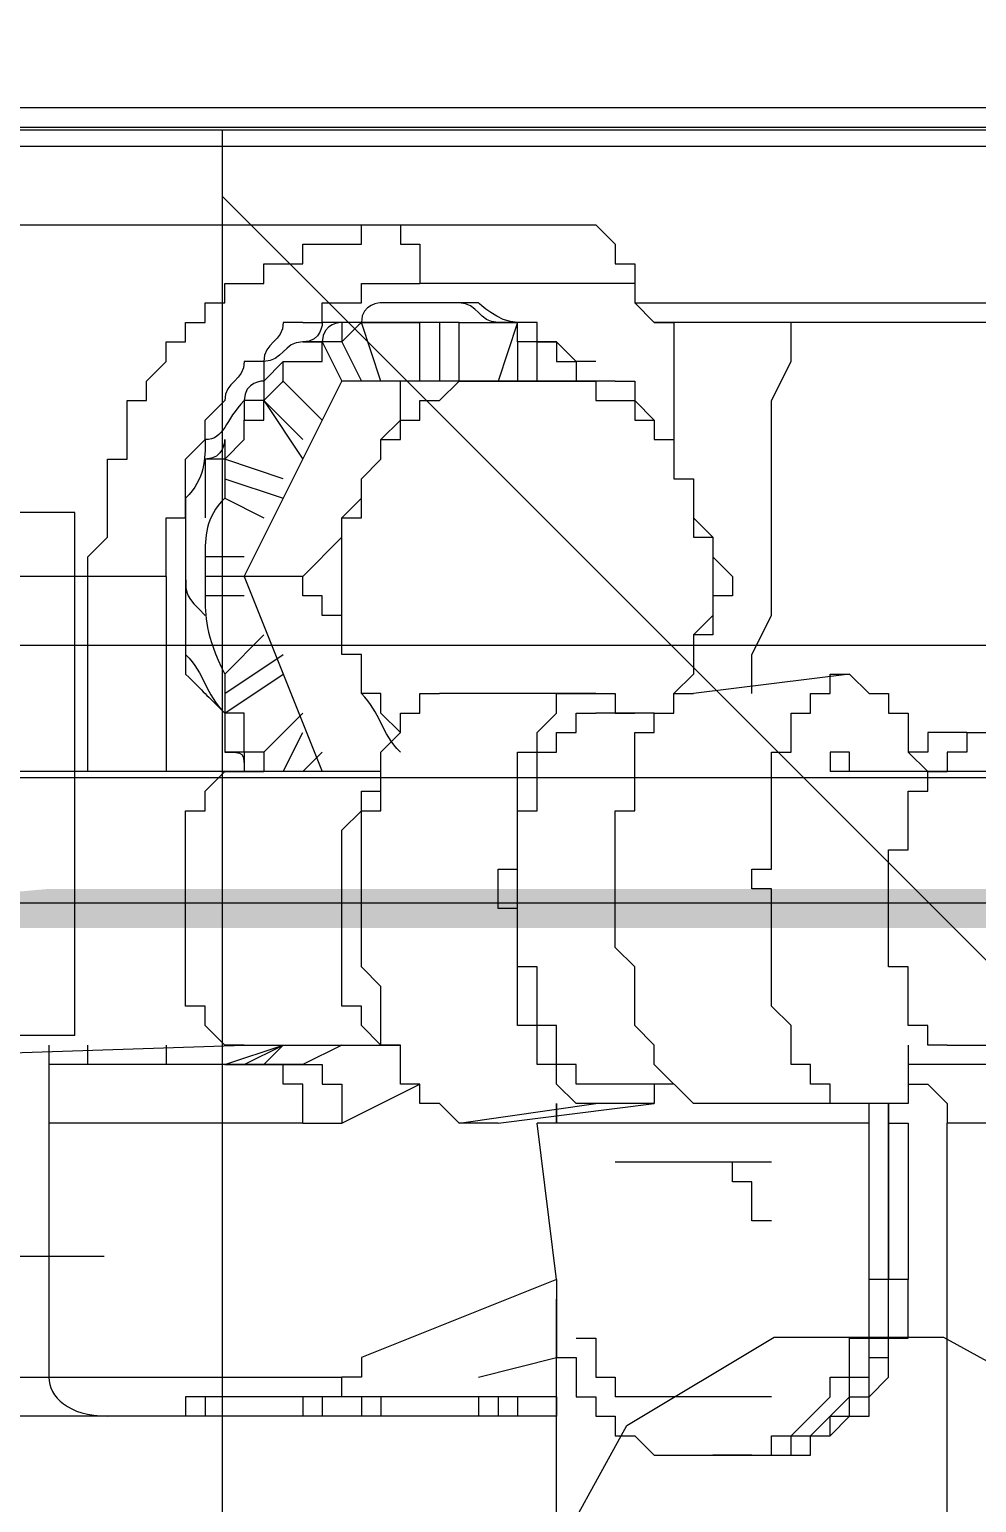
# Model space of a CAD drawing. Header units: millimetres. Extents: x 25083 to 52777, y 24772 to 45779.
# Drawn here: x 38434.4 to 38452.41, y 33579.87 to 33607.87 of the extents above; entities that cross this region are included whole.
import ezdxf

# ---------------------------------------------------------------- set-up
doc = ezdxf.new("R2010")
doc.units = ezdxf.units.MM
doc.layers.add('小车', color=7, linetype='Continuous')
doc.styles.get("Standard").update_dxf_attribs({"font": ''})
doc.styles.get('Standard').set_extended_font_data('SimSun')
doc.dimstyles.new('15', dxfattribs={"dimtxt": 15, "dimasz": 10, "dimexe": 2, "dimexo": 1, "dimgap": 1, "dimtad": 1, "dimdsep": 46, "dimtxsty": 'Standard', "dimcen": 2.5, "dimadec": 0, "dimazin": 0, "dimtfac": 1, "dimtmove": 2, "dimatfit": 3, "dimfxl": 1, "dimtolj": 1, "dimarcsym": 0})
doc.dimstyles.new('ISO-25', dxfattribs={"dimtxt": 2.5, "dimasz": 2.5, "dimexe": 1.25, "dimexo": 0.625, "dimtad": 1, "dimtxsty": 'Standard', "dimcen": 2.5, "dimadec": 0, "dimazin": 0, "dimtfac": 1, "dimtmove": 0, "dimatfit": 3, "dimfxl": 1, "dimarcsym": 0})

# ---------------------------------------------------------------- blocks, each defined once
blk = doc.blocks.new('*D925')
at = {"color": 0, "lineweight": -2}
for p, q in [((29677.862, 34881.662), (29677.862, 32448.293)), ((40733.017, 34757.645), (40733.017, 32448.293)), ((29680.362, 32449.543), (40730.517, 32449.543))]:
    blk.add_line(p, q, dxfattribs=at)
at = {"color": 0}
for points in [[(29680.362, 32449.96), (29680.362, 32449.127), (29677.862, 32449.543)], [(40730.517, 32449.127), (40730.517, 32449.96), (40733.017, 32449.543)]]:
    blk.add_solid(points, dxfattribs=at)
at = {"layer": 'DEFPOINTS', "color": 0}
for p in [(29677.862, 34882.287), (40733.017, 34758.27), (40733.017, 32449.543)]:
    blk.add_point(p, dxfattribs=at)
at = {"color": 0, "insert": (35205.439, 32451.628), "char_height": 2.5, "attachment_point": 5}
blk.add_mtext('11055,15', dxfattribs=at)
blk = doc.blocks.new('zw$D2F4')
h = blk.add_hatch(color=7)
edge = h.paths.add_edge_path(flags=0)
edge.add_spline(control_points=[(412.208, 1052.431), (412.208, 1052.431), (412.208, 1056.145), (412.208, 1056.145), (412.208, 1056.145), (411.837, 1060.23), (411.837, 1060.23), (411.837, 1060.23), (411.837, 1063.201), (411.837, 1063.201), (411.837, 1063.201), (411.466, 1063.201), (411.466, 1063.201), (411.466, 1063.201), (411.466, 1052.431), (411.466, 1052.431), (411.466, 1052.431), (412.208, 1052.431), (412.208, 1052.431), (412.208, 1052.431), (412.208, 1052.431), (412.208, 1052.431)], knot_values=[0, 0, 0, 0, 1, 1, 1, 2, 2, 2, 3, 3, 3, 4, 4, 4, 5, 5, 5, 6, 6, 6, 7, 7, 7, 7], degree=3, periodic=0)
edge = h.paths.add_edge_path(flags=0)
edge.add_spline(control_points=[(411.466, 1073.97), (411.466, 1073.97), (411.466, 1078.798), (411.466, 1078.798), (411.466, 1078.798), (410.723, 1088.453), (410.723, 1088.453), (410.723, 1088.453), (410.723, 1096.252), (410.723, 1096.252), (410.723, 1096.252), (410.352, 1098.851), (410.352, 1098.851), (410.352, 1098.851), (410.352, 1101.079), (410.352, 1101.079), (410.352, 1101.079), (409.98, 1101.079), (409.98, 1101.079), (409.98, 1101.079), (409.98, 1096.252), (409.98, 1096.252), (409.98, 1096.252), (410.352, 1092.91), (410.352, 1092.91), (410.352, 1092.91), (410.352, 1088.453), (410.352, 1088.453), (410.352, 1088.453), (410.723, 1083.626), (410.723, 1083.626), (410.723, 1083.626), (410.723, 1078.798), (410.723, 1078.798), (410.723, 1078.798), (411.094, 1074.713), (411.094, 1074.713), (411.094, 1074.713), (411.094, 1073.97), (411.094, 1073.97), (411.094, 1073.97), (411.466, 1073.97), (411.466, 1073.97), (411.466, 1073.97), (411.466, 1073.97), (411.466, 1073.97)], knot_values=[0, 0, 0, 0, 1, 1, 1, 2, 2, 2, 3, 3, 3, 4, 4, 4, 5, 5, 5, 6, 6, 6, 7, 7, 7, 8, 8, 8, 9, 9, 9, 10, 10, 10, 11, 11, 11, 12, 12, 12, 13, 13, 13, 14, 14, 14, 15, 15, 15, 15], degree=3, periodic=0)
h = blk.add_hatch(color=7)
h.dxf.hatch_style = 2
h.paths.add_polyline_path([(412.208, 1049.461), (412.208, 1052.431), (411.466, 1052.431), (411.466, 1049.461)])
h = blk.add_hatch(color=7)
h.dxf.hatch_style = 2
h.paths.add_polyline_path([(412.208, 1042.033), (412.208, 1049.461), (411.466, 1049.461), (411.466, 1042.033)])
h = blk.add_hatch(color=7)
h.dxf.hatch_style = 2
h.paths.add_polyline_path([(412.208, 1039.062), (412.208, 1042.033), (411.466, 1042.033), (411.466, 1039.062)])
h = blk.add_hatch(color=7)
edge = h.paths.add_edge_path(flags=0)
edge.add_spline(control_points=[(412.208, 988.929), (412.208, 988.929), (412.208, 999.698), (412.208, 999.698), (412.208, 999.698), (411.466, 999.698), (411.466, 999.698), (411.466, 999.698), (411.466, 988.929), (411.466, 988.929), (411.466, 988.929), (412.208, 988.929), (412.208, 988.929), (412.208, 988.929), (412.208, 988.929), (412.208, 988.929)], knot_values=[0, 0, 0, 0, 1, 1, 1, 2, 2, 2, 3, 3, 3, 4, 4, 4, 5, 5, 5, 5], degree=3, periodic=0)
edge = h.paths.add_edge_path(flags=0)
edge.add_spline(control_points=[(412.208, 1010.096), (412.208, 1010.096), (412.208, 1039.062), (412.208, 1039.062), (412.208, 1039.062), (411.466, 1039.062), (411.466, 1039.062), (411.466, 1039.062), (411.466, 1010.096), (411.466, 1010.096), (411.466, 1010.096), (412.208, 1010.096), (412.208, 1010.096), (412.208, 1010.096), (412.208, 1010.096), (412.208, 1010.096)], knot_values=[0, 0, 0, 0, 1, 1, 1, 2, 2, 2, 3, 3, 3, 4, 4, 4, 5, 5, 5, 5], degree=3, periodic=0)
at = {"color": 7, "lineweight": 5}
for points in [[(414.437, 1052.431), (414.437, 1063.572), (414.065, 1073.599), (413.694, 1082.511), (413.323, 1089.939), (412.951, 1096.252), (412.951, 1101.079)], [(424.835, 1065.058), (424.835, 1045.747)], [(408.866, 1063.572), (409.238, 1052.431)], [(426.32, 925.798), (426.32, 1061.715)], [(427.063, 1061.715), (427.063, 925.798)], [(426.691, 1061.344), (426.691, 926.169)], [(418.15, 1053.917), (418.15, 1060.601)], [(402.925, 1058.002), (402.925, 1050.575)], [(402.182, 1046.49), (402.182, 1057.259)], [(409.238, 1056.145), (402.925, 1056.145)], [(407.752, 1051.317), (407.752, 1056.145)], [(408.866, 1052.06), (408.866, 1056.145)], [(408.866, 1055.402), (409.238, 1055.402)], [(414.437, 1055.402), (418.15, 1055.402)], [(418.15, 1055.402), (418.522, 1055.402), (418.893, 1055.031), (420.378, 1055.031), (420.378, 1054.66), (421.492, 1054.66), (421.492, 1054.288), (421.864, 1054.288), (422.235, 1053.917), (422.607, 1053.917), (422.607, 1053.545), (422.978, 1053.545), (422.978, 1053.174), (423.349, 1053.174), (423.349, 1052.803), (423.721, 1052.803), (423.721, 1052.06), (424.092, 1052.06), (424.092, 1051.317), (424.463, 1051.317), (424.463, 1050.203), (424.835, 1050.203), (424.835, 1049.461)], [(409.238, 1053.917), (408.866, 1053.917)], [(418.15, 1053.917), (414.437, 1053.917)], [(418.15, 1053.917), (419.264, 1053.917), (419.264, 1053.545), (420.378, 1053.545), (420.75, 1053.174), (421.121, 1053.174), (421.492, 1052.803)], [(402.553, 1053.545), (402.182, 1053.545)], [(402.553, 1050.946), (402.553, 1053.545)], [(409.238, 1052.431), (409.238, 1052.803), (409.609, 1053.174), (409.98, 1053.174), (409.98, 1053.545), (411.837, 1053.545)], [(411.837, 1053.545), (413.694, 1053.545), (413.694, 1053.174), (414.065, 1053.174), (414.437, 1052.803), (414.437, 1052.431)], [(402.553, 1053.174), (402.182, 1053.174)], [(417.779, 1052.431), (417.779, 1053.174)], [(418.15, 1051.317), (418.15, 1053.174)], [(418.522, 1052.431), (418.522, 1053.174)], [(420.378, 1052.803), (420.378, 1053.174), (419.264, 1053.174)], [(420.378, 1053.174), (419.264, 1053.174)], [(408.866, 1052.431), (408.866, 1052.803)], [(408.866, 1052.803), (409.238, 1051.689)], [(414.808, 1052.431), (414.808, 1052.803)], [(414.808, 1052.06), (414.808, 1052.431), (415.551, 1052.431), (415.551, 1052.803)], [(415.551, 1052.803), (416.293, 1051.689)], [(415.922, 1052.803), (416.665, 1051.689)], [(417.036, 1052.06), (416.293, 1052.803)], [(419.636, 1052.803), (419.264, 1052.06)], [(420.007, 1052.803), (419.636, 1051.689)], [(420.007, 1051.689), (420.378, 1052.803)], [(420.75, 1052.803), (420.378, 1052.803)], [(420.378, 1052.803), (420.75, 1052.431), (421.121, 1052.431), (421.121, 1052.06), (421.492, 1052.06)], [(408.866, 1052.431), (409.238, 1051.689)], [(408.866, 1052.431), (408.866, 1052.06)], [(408.866, 1052.431), (408.866, 1051.317)], [(409.238, 1052.431), (409.238, 1051.689)], [(414.437, 1049.832), (414.437, 1052.431)], [(418.15, 1052.431), (414.437, 1050.946)], [(418.15, 1052.431), (421.864, 1050.575)], [(422.235, 1051.689), (421.864, 1052.06), (421.492, 1052.06), (421.492, 1052.431), (421.121, 1052.431)], [(422.235, 1051.689), (421.864, 1052.06), (421.492, 1052.06), (421.492, 1052.431), (421.121, 1052.431)], [(407.752, 1051.317), (408.495, 1051.317), (408.495, 1051.689), (408.866, 1051.689), (408.866, 1052.06)], [(408.866, 1052.06), (409.238, 1051.689)], [(408.866, 1051.317), (408.866, 1052.06)], [(415.551, 1051.317), (414.808, 1052.06)], [(421.492, 1052.06), (420.378, 1051.317)], [(421.492, 1052.06), (420.75, 1051.317)], [(409.238, 1051.689), (409.238, 1049.461)], [(414.437, 1051.689), (415.179, 1051.317)], [(421.121, 1050.946), (421.864, 1051.689)], [(421.864, 1051.689), (422.235, 1051.689), (422.235, 1050.946), (422.607, 1050.946)], [(402.553, 1051.317), (402.182, 1051.317)], [(407.752, 1051.317), (407.752, 1050.575)], [(408.866, 1051.317), (408.866, 1050.946), (408.495, 1050.946), (408.495, 1050.575), (408.124, 1050.575), (407.752, 1050.575)], [(409.238, 1050.575), (408.866, 1051.317)], [(409.238, 1050.575), (408.866, 1051.317)], [(414.437, 1051.317), (414.808, 1050.946)], [(415.922, 1050.203), (416.665, 1050.203), (416.665, 1050.575), (417.408, 1050.575), (417.408, 1050.946), (417.779, 1050.946), (417.779, 1051.317), (418.15, 1051.317)], [(418.15, 1051.317), (418.893, 1050.575), (419.264, 1050.575), (419.636, 1050.203), (420.007, 1050.203)], [(422.607, 1051.317), (422.607, 1050.946)], [(422.978, 1051.317), (422.978, 1050.946), (423.349, 1050.946), (423.349, 1050.203), (423.721, 1050.203), (423.721, 1049.089)], [(402.553, 1050.946), (402.182, 1050.946)], [(402.553, 1046.49), (402.553, 1050.946)], [(422.607, 1050.946), (421.864, 1050.575)], [(422.978, 1050.203), (422.978, 1050.575), (422.607, 1050.575), (422.607, 1050.946)], [(422.978, 1050.203), (422.978, 1050.575), (422.607, 1050.575), (422.607, 1050.946)], [(402.553, 1050.575), (402.925, 1050.575)], [(403.296, 1050.203), (402.925, 1050.203), (402.925, 1050.575)], [(407.752, 1050.575), (408.495, 1049.089)], [(409.238, 1049.461), (409.238, 1049.832), (409.609, 1050.203), (409.98, 1050.203), (409.98, 1050.575), (410.352, 1050.575), (411.837, 1050.575)], [(411.837, 1050.575), (413.323, 1050.575), (413.694, 1050.203), (414.065, 1050.203), (414.065, 1049.832), (414.437, 1049.832)], [(415.922, 1050.203), (416.665, 1050.203), (416.665, 1050.575), (418.893, 1050.575), (419.264, 1050.575), (419.264, 1050.203), (420.007, 1050.203)], [(421.864, 1045.376), (421.864, 1050.575)], [(422.607, 1050.575), (421.864, 1050.203)], [(422.978, 1049.832), (422.978, 1050.575)], [(402.553, 1050.203), (402.182, 1050.203)], [(403.296, 1050.203), (402.925, 1050.203)], [(404.781, 1046.49), (403.296, 1050.203)], [(409.238, 1049.461), (409.238, 1049.832), (410.352, 1049.832), (410.723, 1050.203), (413.694, 1050.203), (413.694, 1049.832), (414.808, 1049.832), (415.179, 1049.461), (415.551, 1049.461), (415.551, 1049.089), (415.922, 1049.089), (415.922, 1048.718)], [(415.179, 1049.461), (415.551, 1049.832), (415.922, 1049.832), (415.922, 1050.203)], [(420.007, 1050.203), (420.378, 1049.832), (420.75, 1049.832), (421.121, 1049.461), (421.864, 1049.461)], [(420.007, 1050.203), (420.378, 1049.832), (420.75, 1049.832), (420.75, 1049.461), (421.121, 1049.461), (421.121, 1049.089), (421.492, 1049.089), (421.492, 1048.718), (421.864, 1048.346), (421.864, 1047.232)], [(421.864, 1049.832), (422.978, 1050.203)], [(422.978, 1050.203), (422.978, 1049.089)], [(402.553, 1049.832), (402.182, 1049.832)], [(407.752, 1048.346), (408.124, 1048.718), (408.124, 1049.089), (408.495, 1049.089), (408.495, 1049.461), (408.866, 1049.461), (409.238, 1049.461)], [(424.835, 1049.461), (424.463, 1049.461), (424.463, 1049.089), (424.092, 1049.089), (423.721, 1049.089)], [(421.864, 1049.089), (422.978, 1049.089)], [(423.721, 1045.004), (423.721, 1049.089)], [(415.922, 1045.747), (415.922, 1048.718)], [(422.978, 1048.718), (421.864, 1048.718)], [(407.752, 1048.346), (408.124, 1045.747)], [(407.752, 1047.604), (407.752, 1048.346)], [(421.864, 1048.346), (422.978, 1048.346)], [(422.978, 1048.346), (422.978, 1047.232)], [(402.553, 1047.975), (402.182, 1047.975)], [(402.925, 1047.975), (403.296, 1046.49)], [(402.553, 1047.604), (402.182, 1047.604)], [(407.752, 1047.604), (408.124, 1044.633)], [(408.124, 1045.747), (408.124, 1046.118), (408.495, 1046.49), (408.866, 1046.49), (408.866, 1046.861), (409.609, 1046.861), (409.609, 1047.232), (410.352, 1047.232), (411.837, 1047.232), (411.837, 1047.604), (412.58, 1047.604), (412.58, 1047.232), (414.808, 1047.232), (414.808, 1046.861), (415.179, 1046.861), (415.551, 1046.49), (415.922, 1046.49), (415.922, 1045.747)], [(422.978, 1047.232), (421.864, 1047.604)], [(402.553, 1047.232), (402.182, 1047.232)], [(408.495, 1045.747), (408.495, 1046.118), (408.866, 1046.118), (408.866, 1046.49), (409.609, 1046.49), (409.609, 1046.861), (410.352, 1046.861), (410.723, 1046.861), (410.723, 1047.232), (413.694, 1047.232), (413.694, 1046.861), (414.808, 1046.861), (414.808, 1046.49), (415.179, 1046.49), (415.179, 1046.118), (415.551, 1046.118), (415.551, 1045.747)], [(421.864, 1047.232), (421.864, 1045.747), (421.492, 1045.747), (421.492, 1045.004), (421.121, 1045.004), (421.121, 1044.633), (420.75, 1044.633), (420.75, 1044.261), (420.007, 1044.261)], [(422.607, 1047.232), (421.864, 1047.232)], [(404.781, 1046.49), (407.752, 1046.861)], [(407.752, 1040.548), (407.752, 1046.861)], [(421.864, 1046.861), (422.607, 1046.861)], [(422.607, 1046.861), (422.607, 1046.49), (422.235, 1046.49), (422.235, 1046.118), (421.864, 1046.118)], [(422.235, 1045.747), (422.235, 1046.118), (422.607, 1046.49), (422.607, 1046.861)], [(397.725, 1046.49), (404.41, 1046.49)], [(404.781, 1046.49), (403.296, 1046.49), (403.296, 1046.118), (402.553, 1046.118), (402.553, 1045.747), (402.182, 1045.747), (402.182, 1045.376), (401.81, 1045.376), (401.81, 1045.004), (401.439, 1044.633), (401.439, 1043.519)], [(402.553, 1046.49), (402.182, 1046.49)], [(407.752, 1046.49), (408.124, 1046.49)], [(403.667, 1046.118), (403.667, 1045.747), (402.925, 1045.747), (402.925, 1045.376), (402.553, 1045.376)], [(408.124, 1044.633), (408.124, 1045.747)], [(408.495, 1044.261), (408.495, 1045.747)], [(408.495, 1044.633), (408.495, 1045.747)], [(415.551, 1044.633), (415.551, 1045.747)], [(415.922, 1045.747), (415.922, 1045.376), (415.551, 1045.376), (415.551, 1045.004)], [(424.835, 1045.747), (424.463, 1045.376), (424.092, 1045.376), (424.092, 1045.004), (423.721, 1045.004)], [(402.553, 1042.405), (402.553, 1045.376)], [(407.009, 1042.405), (407.009, 1045.376)], [(408.124, 1043.519), (408.124, 1043.89), (408.866, 1044.633), (409.238, 1044.633), (409.609, 1045.004), (410.352, 1045.004), (410.723, 1045.004), (411.094, 1045.376), (413.694, 1045.376), (413.694, 1045.004), (415.179, 1045.004), (415.179, 1044.633), (415.551, 1044.633), (415.551, 1044.261), (415.922, 1044.261), (415.922, 1043.89)], [(421.864, 1045.376), (421.864, 1045.004), (421.492, 1045.004), (421.121, 1044.633), (420.75, 1044.633), (420.75, 1044.261), (420.007, 1044.261)], [(423.721, 1045.004), (423.349, 1045.004), (422.978, 1044.633), (422.978, 1044.261)], [(423.349, 1045.004), (423.349, 925.798)], [(408.495, 1044.633), (408.124, 1044.633)], [(408.495, 1044.261), (408.495, 1044.633)], [(408.495, 1044.261), (408.495, 1044.633)], [(422.978, 961.077), (422.978, 1044.633)], [(418.15, 1043.147), (417.779, 1043.147), (417.779, 1043.519), (417.036, 1043.519), (417.036, 1043.89), (416.293, 1043.89), (415.922, 1044.261)], [(420.007, 1044.261), (420.007, 1043.89), (418.893, 1043.89), (418.893, 1043.519), (417.408, 1043.519), (417.036, 1043.89), (416.293, 1043.89), (415.922, 1044.261)], [(420.007, 1044.261), (420.007, 1043.89), (419.264, 1043.89), (418.893, 1043.519), (418.522, 1043.519), (418.15, 1043.147)], [(422.978, 1044.261), (420.378, 1044.261)], [(422.978, 961.448), (422.978, 1044.261)], [(416.293, 1040.919), (415.922, 1043.89)], [(401.439, 1043.147), (401.439, 1043.519)], [(408.124, 1040.919), (408.124, 1043.519)], [(408.124, 1042.776), (408.124, 1043.519)], [(401.439, 1042.776), (401.439, 1043.147)], [(401.439, 1043.147), (401.439, 1042.405), (401.81, 1042.405), (401.81, 1042.033), (402.553, 1041.291), (402.925, 1041.291), (402.925, 1040.919), (403.667, 1040.919), (403.667, 1040.548), (404.781, 1040.548)], [(405.895, 1042.405), (405.895, 1042.776), (406.638, 1042.776), (406.638, 1043.147), (407.009, 1043.147)], [(401.439, 1042.776), (401.439, 1042.033), (401.81, 1042.033), (401.81, 1041.662), (402.553, 1040.919), (402.925, 1040.919), (402.925, 1040.548), (403.667, 1040.548), (403.667, 1040.177), (404.781, 1040.177)], [(401.439, 1042.776), (401.439, 1041.662), (401.81, 1041.662), (401.81, 1041.291), (402.182, 1040.919), (402.182, 1040.548), (402.553, 1040.548), (402.925, 1040.177), (403.667, 1040.177), (403.667, 1039.805), (404.781, 1039.805)], [(401.439, 1042.776), (401.439, 1042.033), (401.81, 1042.033), (401.81, 1041.291), (402.182, 1041.291), (402.182, 1040.919), (402.553, 1040.919), (402.553, 1040.548), (403.296, 1040.548), (403.296, 1040.177), (404.781, 1040.177)], [(408.124, 1039.805), (408.124, 1042.776)], [(409.238, 1042.033), (409.609, 1042.033), (409.98, 1042.405), (412.208, 1042.405), (412.208, 1042.776), (412.58, 1042.776), (412.58, 1042.405), (413.694, 1042.405), (414.808, 1042.405), (414.808, 1042.033), (415.551, 1042.033), (415.551, 1041.662), (415.922, 1041.662), (415.922, 1041.291), (416.293, 1041.291), (416.293, 1040.919)], [(415.922, 1042.776), (416.665, 1042.776), (417.408, 1042.405), (421.492, 1042.405), (422.235, 1042.033), (422.978, 1042.033)], [(408.124, 1040.919), (408.124, 1041.291), (408.495, 1041.291), (408.495, 1041.662), (408.866, 1041.662), (408.866, 1042.033), (409.238, 1042.033)], [(414.437, 1039.062), (414.437, 1041.291)], [(414.808, 1040.919), (414.808, 1041.291), (414.437, 1041.291)], [(408.124, 1039.805), (408.124, 1040.919)], [(416.293, 1040.919), (415.922, 1040.548), (415.922, 1040.177), (415.551, 1040.177), (415.551, 1039.805), (414.808, 1039.805), (414.437, 1039.434)], [(414.437, 1040.548), (414.437, 1040.919), (414.808, 1040.919)], [(404.781, 1040.177), (404.781, 1040.548)], [(404.781, 1040.548), (407.752, 1040.548)], [(407.752, 1040.548), (408.124, 1040.548)], [(404.781, 1039.805), (404.781, 1040.177)], [(404.781, 1040.177), (408.124, 1040.177)], [(408.124, 1040.177), (404.781, 1040.177)], [(407.752, 1040.177), (407.752, 1039.805)], [(408.124, 1040.177), (407.752, 1040.177)], [(409.238, 1039.062), (409.238, 1039.434), (409.609, 1039.434), (409.609, 1039.805), (409.98, 1039.805), (410.723, 1039.805), (410.723, 1040.177), (411.837, 1040.177)], [(411.837, 1040.177), (412.951, 1040.177), (412.951, 1039.805), (414.065, 1039.805), (414.065, 1039.434), (414.437, 1039.434), (414.437, 1039.062)], [(407.752, 1039.805), (404.781, 1039.805)], [(408.866, 1039.805), (408.495, 1039.805), (408.495, 1039.434), (408.124, 1039.062), (407.752, 1039.062)], [(409.238, 1039.805), (408.124, 1039.805)], [(408.866, 1031.635), (408.866, 1039.805)], [(415.179, 1038.691), (415.179, 1039.434), (414.808, 1039.434), (414.808, 1039.805)], [(396.611, 1039.062), (407.752, 1039.062)], [(407.752, 1030.893), (407.752, 1039.062)], [(409.238, 1039.062), (409.238, 988.929)], [(414.437, 988.929), (414.437, 1039.062)], [(415.179, 1038.691), (414.808, 1038.691), (414.808, 1039.062), (414.437, 1039.062)], [(415.179, 1038.691), (415.179, 1037.948)]]:
    blk.add_lwpolyline(points, dxfattribs=at)
for points in [[(402.925, 1056.145), (402.553, 1056.145), (402.182, 1055.774), (402.182, 1055.031)], [(416.665, 1053.545), (416.293, 1053.174), (415.922, 1053.174), (415.551, 1052.803)], [(416.665, 1053.545), (416.293, 1053.174), (415.922, 1053.174), (415.551, 1052.803)], [(416.293, 1053.545), (415.922, 1053.174), (415.922, 1053.174), (415.551, 1052.803)], [(416.665, 1053.545), (416.665, 1053.545), (416.665, 1053.545), (416.293, 1053.545)], [(418.15, 1053.545), (417.408, 1053.545), (417.036, 1053.545), (416.665, 1053.545)], [(418.15, 1053.545), (417.779, 1053.545), (417.779, 1053.545), (417.408, 1053.174)], [(418.15, 1053.545), (417.779, 1053.545), (417.779, 1053.545), (417.408, 1053.174)], [(418.522, 1053.545), (418.522, 1053.545), (418.15, 1053.545), (418.15, 1053.545)], [(418.522, 1053.545), (418.522, 1053.545), (418.15, 1053.545), (418.15, 1053.545)], [(418.522, 1053.545), (418.522, 1053.545), (418.15, 1053.545), (418.15, 1053.545)], [(419.636, 1053.545), (419.264, 1053.545), (418.893, 1053.545), (418.522, 1053.545)], [(418.522, 1053.545), (418.522, 1053.545), (418.522, 1053.545), (418.522, 1053.545)], [(420.75, 1053.174), (420.378, 1053.174), (420.007, 1053.174), (419.636, 1053.545)], [(417.779, 1053.174), (417.408, 1053.174), (417.036, 1053.174), (416.293, 1052.803)], [(418.15, 1053.174), (417.779, 1053.174), (417.779, 1053.174), (417.779, 1053.174)], [(418.522, 1053.174), (418.15, 1053.174), (418.15, 1053.174), (418.15, 1053.174)], [(419.636, 1052.803), (419.264, 1053.174), (418.893, 1053.174), (418.522, 1053.174)], [(419.264, 1053.174), (419.264, 1053.174), (419.264, 1053.174), (419.264, 1053.174)], [(420.75, 1052.803), (420.75, 1052.803), (420.378, 1052.803), (420.378, 1053.174)], [(421.492, 1052.431), (421.121, 1052.803), (420.75, 1052.803), (420.75, 1053.174)], [(408.866, 1052.803), (408.866, 1052.431), (408.866, 1052.431), (408.866, 1052.431)], [(414.808, 1052.803), (414.808, 1052.431), (414.808, 1052.431), (414.437, 1052.431)], [(414.808, 1052.803), (414.808, 1052.431), (414.808, 1052.431), (414.437, 1052.431)], [(415.551, 1052.803), (415.179, 1052.803), (415.179, 1052.803), (414.808, 1052.803)], [(415.922, 1052.803), (415.922, 1052.803), (415.922, 1052.803), (415.551, 1052.803)], [(416.293, 1052.803), (416.293, 1052.803), (416.293, 1052.803), (415.922, 1052.803)], [(420.007, 1052.803), (420.007, 1052.803), (419.636, 1052.803), (419.636, 1052.803)], [(420.378, 1052.803), (420.378, 1052.803), (420.007, 1052.803), (420.007, 1052.803)], [(420.75, 1052.803), (420.75, 1052.803), (420.75, 1052.803), (420.378, 1052.803)], [(420.75, 1052.803), (420.75, 1052.803), (420.75, 1052.803), (420.75, 1052.803)], [(422.235, 1052.431), (421.864, 1052.431), (421.864, 1052.803), (421.492, 1052.803)], [(414.437, 1052.431), (414.437, 1052.431), (414.437, 1052.431), (414.437, 1052.431)], [(414.437, 1052.431), (414.437, 1052.431), (414.437, 1052.431), (414.437, 1052.431)], [(414.808, 1052.431), (414.437, 1052.431), (414.437, 1052.431), (414.437, 1052.431)], [(414.437, 1052.431), (414.437, 1052.431), (414.437, 1052.431), (414.437, 1052.06)], [(414.437, 1052.431), (414.437, 1052.431), (414.437, 1052.431), (414.437, 1052.431)], [(414.808, 1052.431), (414.808, 1052.431), (414.808, 1052.431), (414.808, 1052.431)], [(421.121, 1052.431), (421.121, 1052.431), (421.121, 1052.431), (421.121, 1052.431)], [(421.492, 1052.431), (421.492, 1052.431), (421.492, 1052.431), (421.492, 1052.431)], [(421.864, 1052.06), (421.864, 1052.06), (421.864, 1052.431), (421.492, 1052.431)], [(422.235, 1052.06), (422.235, 1052.06), (422.235, 1052.431), (422.235, 1052.431)], [(414.808, 1052.06), (414.808, 1052.06), (414.437, 1052.06), (414.437, 1052.06)], [(421.864, 1051.689), (421.864, 1051.689), (421.864, 1051.689), (421.492, 1052.06)], [(421.492, 1052.06), (421.492, 1052.06), (421.492, 1052.06), (421.492, 1052.06)], [(422.235, 1052.06), (422.235, 1052.06), (421.864, 1052.06), (421.864, 1052.06)], [(422.978, 1051.689), (422.607, 1051.689), (422.607, 1052.06), (422.235, 1052.06)], [(422.607, 1051.317), (422.607, 1051.689), (422.235, 1051.689), (422.235, 1052.06)], [(422.235, 1051.689), (422.235, 1051.689), (422.235, 1051.689), (422.235, 1051.689)], [(422.978, 1051.317), (422.978, 1051.317), (422.978, 1051.317), (422.978, 1051.689)], [(422.607, 1051.317), (422.607, 1051.317), (422.607, 1051.317), (422.607, 1051.317)], [(422.607, 1051.317), (422.607, 1051.317), (422.607, 1051.317), (422.607, 1051.317)], [(422.978, 1050.946), (422.978, 1050.946), (422.607, 1050.946), (422.607, 1051.317)], [(422.607, 1050.946), (422.607, 1051.317), (422.607, 1051.317), (422.607, 1051.317)], [(422.607, 1051.317), (422.607, 1051.317), (422.607, 1051.317), (422.607, 1051.317)], [(422.607, 1050.946), (422.607, 1050.946), (422.607, 1050.946), (422.607, 1051.317)], [(422.607, 1050.575), (422.607, 1050.575), (422.607, 1050.575), (422.607, 1050.946)], [(422.978, 1050.575), (422.978, 1050.575), (422.978, 1050.946), (422.607, 1050.946)], [(422.978, 1050.946), (422.978, 1050.946), (422.978, 1050.946), (422.978, 1050.946)], [(422.978, 1050.575), (422.978, 1050.575), (422.978, 1050.575), (422.978, 1050.946)], [(422.978, 1050.203), (422.978, 1050.203), (422.978, 1050.203), (422.607, 1050.575)], [(422.978, 1050.203), (422.978, 1050.575), (422.978, 1050.575), (422.978, 1050.575)], [(414.808, 1049.461), (415.179, 1049.832), (415.551, 1049.832), (415.922, 1050.203)], [(423.349, 1049.832), (423.349, 1049.832), (423.349, 1050.203), (422.978, 1050.203)], [(422.978, 1050.203), (422.978, 1050.203), (422.978, 1050.203), (422.978, 1050.203)], [(422.978, 1049.461), (422.978, 1049.461), (422.978, 1049.461), (422.978, 1049.832)], [(423.349, 1049.461), (423.349, 1049.461), (423.349, 1049.461), (423.349, 1049.832)], [(409.238, 1049.461), (409.238, 1049.461), (409.238, 1049.461), (409.238, 1049.461)], [(422.978, 1049.089), (422.978, 1049.461), (422.978, 1049.461), (422.978, 1049.461)], [(422.978, 1049.461), (422.978, 1049.461), (422.978, 1049.461), (422.978, 1049.461)], [(422.978, 1049.089), (422.978, 1049.089), (422.978, 1049.461), (422.978, 1049.461)], [(422.978, 1049.089), (422.978, 1049.461), (422.978, 1049.461), (422.978, 1049.461)], [(422.978, 1049.461), (422.978, 1049.461), (422.978, 1049.461), (422.978, 1049.461)], [(423.349, 1049.089), (423.349, 1049.089), (423.349, 1049.461), (423.349, 1049.461)], [(422.978, 1049.089), (422.978, 1049.089), (422.978, 1049.089), (422.978, 1049.089)], [(422.978, 1048.718), (422.978, 1048.718), (422.978, 1049.089), (422.978, 1049.089)], [(422.978, 1049.089), (422.978, 1049.089), (422.978, 1049.089), (422.978, 1049.089)], [(422.978, 1049.089), (422.978, 1049.089), (422.978, 1049.089), (422.978, 1049.089)], [(422.978, 1049.089), (422.978, 1049.089), (422.978, 1049.089), (422.978, 1049.089)], [(422.978, 1049.089), (422.978, 1049.089), (422.978, 1049.089), (422.978, 1049.089)], [(423.349, 1047.975), (423.349, 1048.346), (423.349, 1048.718), (423.349, 1049.089)], [(422.978, 1048.346), (422.978, 1048.718), (422.978, 1048.718), (422.978, 1048.718)], [(423.349, 1048.346), (423.349, 1048.346), (423.349, 1048.718), (423.349, 1048.718)], [(422.978, 1047.604), (422.978, 1047.975), (423.349, 1047.975), (423.349, 1048.346)], [(422.978, 1047.232), (422.978, 1047.604), (423.349, 1047.975), (423.349, 1047.975)], [(422.978, 1047.232), (422.978, 1047.604), (422.978, 1047.604), (422.978, 1047.604)], [(422.607, 1047.232), (422.978, 1047.232), (422.978, 1047.232), (422.978, 1047.232)], [(422.607, 1046.861), (422.607, 1046.861), (422.607, 1046.861), (422.607, 1047.232)], [(422.978, 1046.861), (422.978, 1046.861), (422.978, 1046.861), (422.978, 1047.232)], [(422.978, 1047.232), (422.978, 1047.232), (422.978, 1047.232), (422.978, 1047.232)], [(422.607, 1046.861), (422.607, 1046.861), (422.607, 1046.861), (422.978, 1046.861)], [(408.124, 1046.49), (407.752, 1046.49), (407.752, 1046.49), (407.752, 1046.49)], [(415.922, 1044.261), (415.922, 1044.261), (415.922, 1044.261), (415.922, 1044.261)], [(415.922, 1044.261), (415.922, 1044.261), (415.922, 1044.261), (415.922, 1044.261)], [(401.439, 1043.519), (401.439, 1043.519), (401.439, 1043.519), (401.439, 1043.147)], [(401.439, 1043.147), (401.439, 1043.147), (401.439, 1042.776), (401.439, 1042.776)], [(401.439, 1043.147), (401.439, 1043.147), (401.439, 1042.776), (401.439, 1042.776)], [(401.439, 1043.147), (401.439, 1043.147), (401.439, 1043.147), (401.439, 1043.147)], [(401.439, 1043.147), (401.439, 1043.147), (401.439, 1043.147), (401.439, 1043.147)], [(401.439, 1043.147), (401.439, 1043.147), (401.439, 1043.147), (401.439, 1043.147)], [(408.866, 1039.805), (408.866, 1039.805), (408.866, 1039.805), (408.866, 1039.805)]]:
    blk.add_open_spline(points, degree=3, dxfattribs=at)
blk = doc.blocks.new('*D469')
at = {"layer": 'DEFPOINTS', "color": 0}
for p in [(36061.191, 116692.222), (36180.039, 116685.352), (36180.039, 116527.033)]:
    blk.add_point(p, dxfattribs=at)
at = {"layer": '小车', "color": 0, "linetype": 'Continuous', "lineweight": -2}
for p, q in [((36061.191, 116691.222), (36061.191, 116525.033)), ((36180.039, 116684.352), (36180.039, 116525.033)), ((36071.191, 116527.033), (36084.175, 116527.033)), ((36170.039, 116527.033), (36146.425, 116527.033))]:
    blk.add_line(p, q, dxfattribs=at)
at = {"layer": '小车', "color": 0}
for points in [[(36071.191, 116528.7), (36071.191, 116525.366), (36061.191, 116527.033)], [(36170.039, 116528.7), (36170.039, 116525.366), (36180.039, 116527.033)]]:
    blk.add_solid(points, dxfattribs=at)
at = {"layer": '小车', "color": 0, "insert": (36115.3, 116527.033), "char_height": 15, "attachment_point": 5}
blk.add_mtext('\\A1;118.85', dxfattribs=at)
blk = doc.blocks.new('*D470')
at = {"layer": 'DEFPOINTS', "color": 0}
for p in [(36180.039, 116639.326), (36197.537, 116639.326), (36197.537, 116438.26)]:
    blk.add_point(p, dxfattribs=at)
at = {"layer": '小车', "color": 0, "linetype": 'Continuous', "lineweight": -2}
for p, q in [((36180.039, 116638.326), (36180.039, 116436.26)), ((36197.537, 116638.326), (36197.537, 116436.26)), ((36170.039, 116438.26), (36160.039, 116438.26)), ((36180.039, 116438.26), (36197.537, 116438.26)), ((36207.537, 116438.26), (36217.537, 116438.26))]:
    blk.add_line(p, q, dxfattribs=at)
at = {"layer": '小车', "color": 0}
for points in [[(36170.039, 116439.926), (36170.039, 116436.593), (36180.039, 116438.26)], [(36207.537, 116439.926), (36207.537, 116436.593), (36197.537, 116438.26)]]:
    blk.add_solid(points, dxfattribs=at)
at = {"layer": '小车', "color": 0, "insert": (36193.655, 116438.26), "char_height": 15, "attachment_point": 5}
blk.add_mtext('\\A1;17.5', dxfattribs=at)
blk = doc.blocks.new('A$C1A4175F5')
at = {"layer": '小车', "color": 7, "lineweight": 0}
for points in [[(1188.758, 401.619), (1126.465, 401.619)], [(1156.422, 401.619), (1156.422, 374.882)], [(1139.903, 383.841), (1156.422, 400.359)], [(1159.221, 394.34), (1171.68, 394.34)], [(1159.221, 384.401), (1159.221, 394.34)], [(1175.04, 391.82), (1124.225, 391.82)], [(1175.04, 386.92), (1124.225, 386.92)], [(1159.221, 384.401), (1171.68, 384.401)], [(1139.903, 368.162), (1142.703, 366.622), (1145.923, 366.622), (1148.722, 368.162), (1150.262, 370.962), (1150.262, 374.182), (1148.722, 376.981), (1145.923, 378.661), (1142.703, 378.661), (1139.903, 377.121)]]:
    blk.add_lwpolyline(points, dxfattribs=at)
at = {"layer": '小车', "color": 1, "lineweight": 0}
for points in [[(1124.225, 389.3), (1175.04, 389.3)], [(1172.38, 380.201), (1158.661, 380.201)]]:
    blk.add_lwpolyline(points, dxfattribs=at)
at = {"layer": '小车'}
for base, p1, p2, picture, middle in [((212.358, 337.78), (93.511, 502.968), (212.358, 496.098), '*D469', (147.619, 337.78)), ((229.857, 249.006), (212.358, 450.073), (229.857, 450.073), '*D470', (225.974, 249.006))]:
    dim = blk.add_linear_dim(base=base, p1=p1, p2=p2, dimstyle='15', override={"dimfxl": 0.18}, dxfattribs=at)
    dim.commit()
    dim.dimension.update_dxf_attribs({"geometry": picture, "text_midpoint": middle, "dimtype": 128, "insert": (-35967.681, -116189.253)})
blk = doc.blocks.new('zw$50CE')
blk.add_blockref('zw$D2F4', (22.01, 103.569))
at = {"layer": '小车', "ltscale": 10, "xscale": -1, "rotation": 270}
blk.add_blockref('A$C1A4175F5', (47.032, 0), dxfattribs=at)

msp = doc.modelspace()

# ---------------------------------------------------------------- block references
at = {"rotation": 90}
msp.add_blockref('zw$50CE', (39594.481, 33157.316), dxfattribs=at)

# ---------------------------------------------------------------- dimensions: what is measured, and where the dimension line sits
dim = msp.add_linear_dim(base=(40733.0166, 32449.5434), p1=(29677.8617, 34882.2868), p2=(40733.0166, 34758.2702), dimstyle='ISO-25')
dim.commit()
dim.dimension.update_dxf_attribs({"geometry": '*D925', "text_midpoint": (35205.4391, 32449.5434), "dimtype": 160})

doc.saveas('drawing.dxf')
